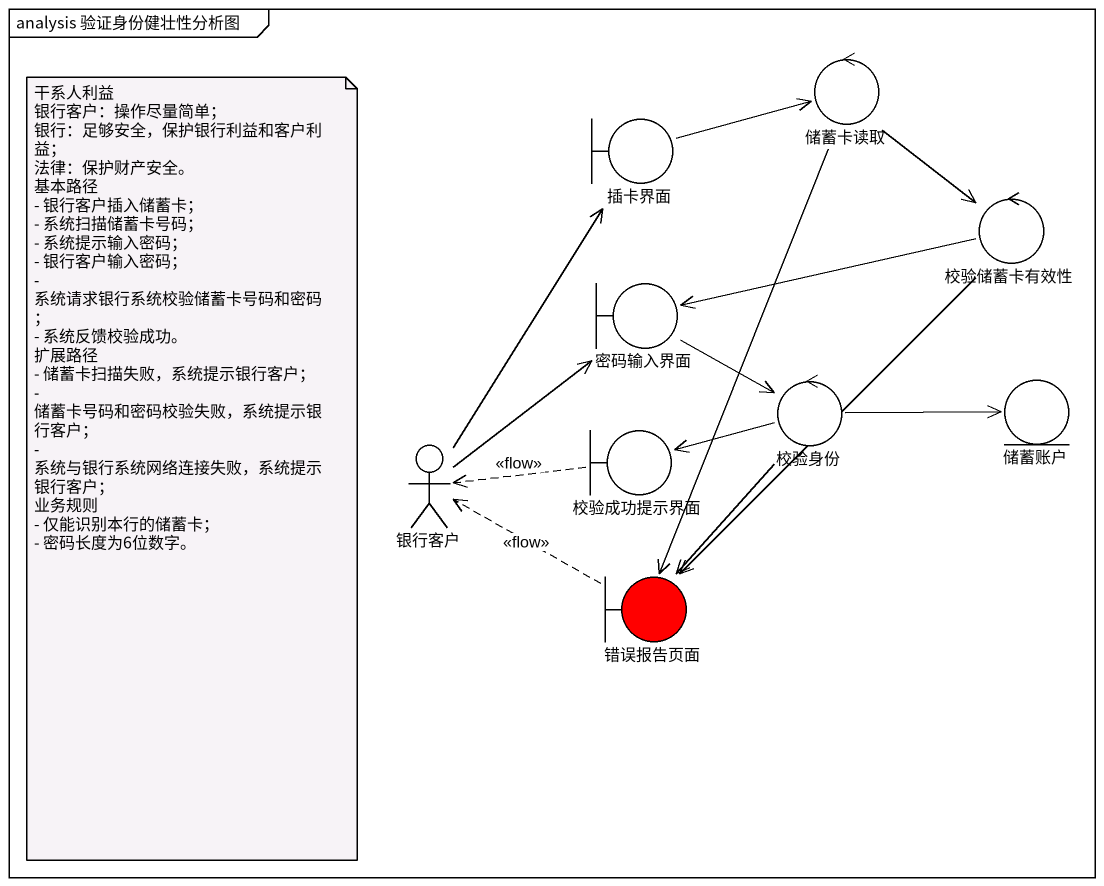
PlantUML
@startuml
mainframe analysis 验证身份健壮性分析图
control 储蓄卡读取
boundary 插卡界面
control 校验储蓄卡有效性
boundary 密码输入界面
control 校验身份
entity 储蓄账户
actor 银行客户
boundary 校验成功提示界面
boundary 错误报告页面 #FF0000
储蓄卡读取 --> 校验储蓄卡有效性
储蓄卡读取 --> 错误报告页面
插卡界面 -right-> 储蓄卡读取
校验储蓄卡有效性 -left-> 密码输入界面
校验储蓄卡有效性 --> 错误报告页面
密码输入界面 -right-> 校验身份
校验身份 -right-> 储蓄账户
校验身份 -left-> 校验成功提示界面
校验身份 --> 错误报告页面
银行客户 -up-> 插卡界面
银行客户 -up-> 密码输入界面
校验成功提示界面 .left.> 银行客户 : <<flow>>
错误报告页面 .left.> 银行客户 : <<flow>>
note as N1
  干系人利益
  银行客户：操作尽量简单；
  银行：足够安全，保护银行利益和客户利益；
  法律：保护财产安全。
  基本路径
  - 银行客户插入储蓄卡；
  - 系统扫描储蓄卡号码；
  - 系统提示输入密码；
  - 银行客户输入密码；
  - 系统请求银行系统校验储蓄卡号码和密码；
  - 系统反馈校验成功。
  扩展路径
  - 储蓄卡扫描失败，系统提示银行客户；
  - 储蓄卡号码和密码校验失败，系统提示银行客户；
  - 系统与银行系统网络连接失败，系统提示银行客户；
  业务规则
  - 仅能识别本行的储蓄卡；
  - 密码长度为6位数字。
end note
@enduml
